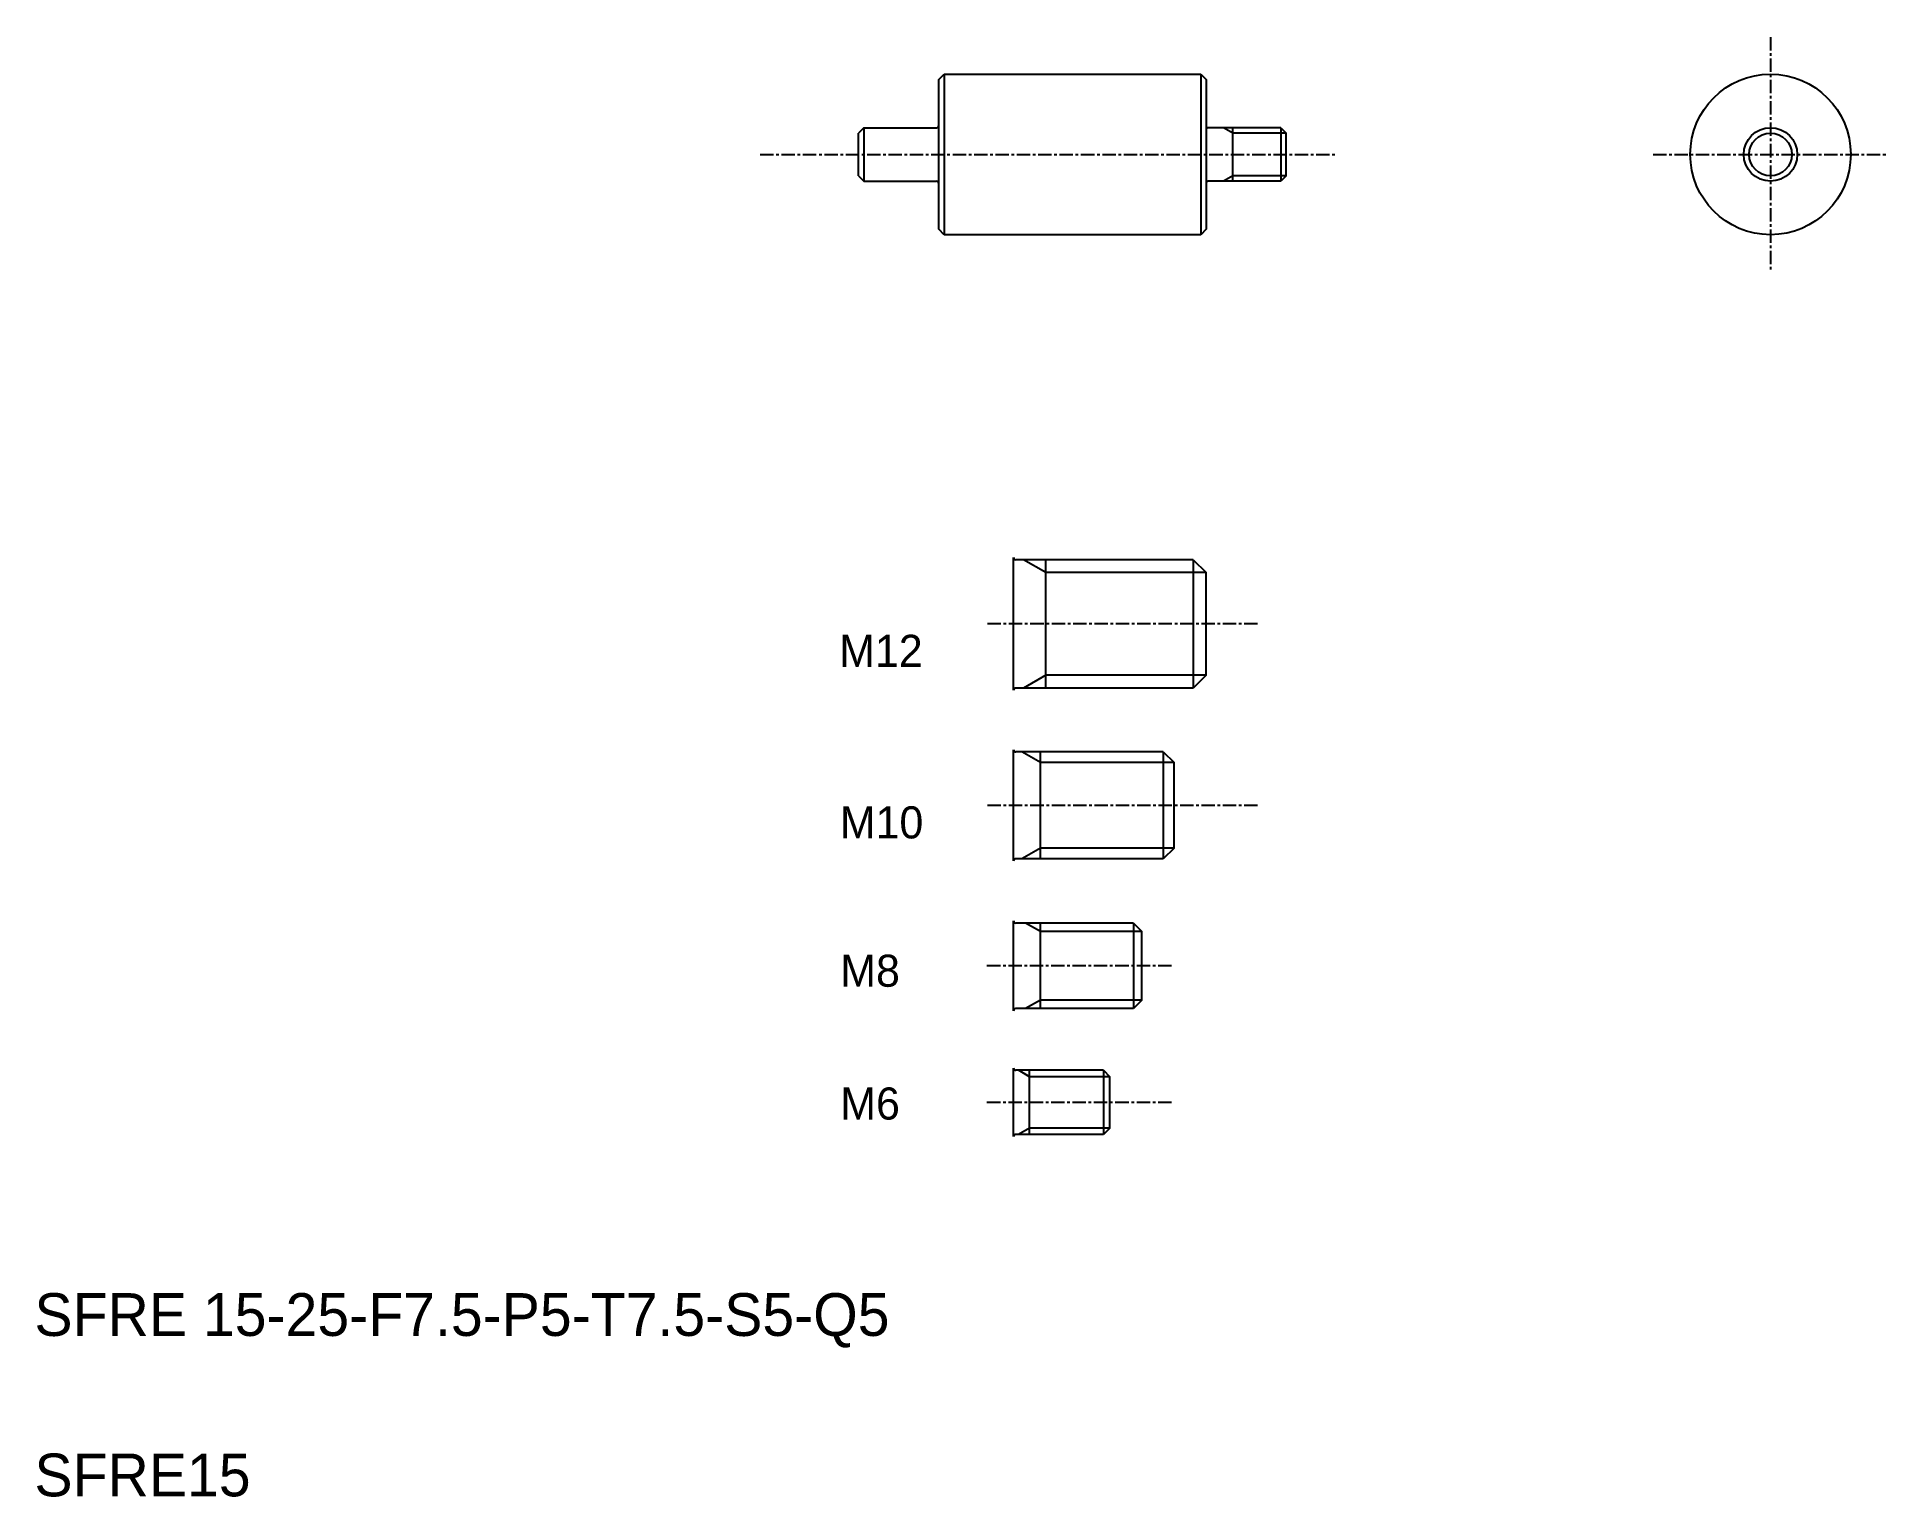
# Model space of a CAD drawing. Extents: x 72 to 245, y 74 to 211.
import ezdxf

# ---------------------------------------------------------------- set-up
doc = ezdxf.new("R2010")
doc.units = 0
doc.linetypes.add('CENTER', pattern=[2, 1.25, -0.25, 0.25, -0.25])
doc.layers.get('0').update_dxf_attribs({"linetype": 'CONTINUOUS'})
doc.layers.add('CENTER', color=1, linetype='CENTER')

msp = doc.modelspace()

# ---------------------------------------------------------------- linework, layer by layer
for p, q in [((156.16, 206.78), (156.66, 207.28)), ((156.16, 192.78), (156.16, 206.78)), ((156.66, 207.28), (156.66, 192.28)), ((156.66, 207.28), (180.66, 207.28)), ((180.66, 207.28), (180.66, 192.28)), ((180.66, 207.28), (181.16, 206.78)), ((181.16, 206.78), (181.16, 192.78)), ((156.66, 203.53), (156.66, 203.53)), ((149.16, 202.28), (148.66, 201.78)), ((148.66, 197.78), (148.66, 201.78)), ((183.66, 197.28), (183.66, 202.28)), ((188.16, 202.28), (188.66, 201.78)), ((188.66, 197.78), (188.66, 201.78)), ((156.66, 199.78), (156.66, 199.78)), ((148.66, 197.78), (149.16, 197.28)), ((188.66, 197.78), (188.16, 197.28)), ((156.66, 192.28), (156.16, 192.78)), ((180.66, 192.28), (156.66, 192.28)), ((181.16, 192.78), (180.66, 192.28)), ((166.16, 149.88), (166.16, 161.88)), ((179.96, 161.88), (181.16, 160.68)), ((181.16, 151.08), (181.16, 160.68)), ((181.16, 151.08), (179.96, 149.88)), ((165.66, 133.92), (165.66, 143.92)), ((177.16, 143.92), (178.16, 142.92)), ((178.16, 134.92), (178.16, 142.92)), ((178.16, 134.92), (177.16, 133.92)), ((165.66, 119.92), (165.66, 127.92)), ((174.36, 127.92), (175.16, 127.12)), ((175.16, 120.72), (175.16, 127.12)), ((175.16, 120.72), (174.36, 119.92)), ((164.66, 108.15), (164.66, 114.15)), ((171.56, 114.15), (172.16, 113.55)), ((172.16, 108.75), (172.16, 113.55)), ((172.16, 108.75), (171.56, 108.15))]:
    msp.add_line(p, q)
at = {"linetype": 'CONTINUOUS'}
for p, q in [((149.16, 202.28), (155.96, 202.28)), ((188.16, 202.28), (181.36, 202.28)), ((149.16, 197.28), (155.96, 197.28)), ((188.16, 197.28), (181.36, 197.28)), ((163.16, 149.68), (163.16, 162.08)), ((163.16, 133.72), (163.16, 144.12)), ((163.16, 119.72), (163.16, 128.12)), ((163.16, 119.72), (163.16, 128.12)), ((163.16, 107.95), (163.16, 114.35)), ((163.16, 110.09), (163.16, 114.35))]:
    msp.add_line(p, q, dxfattribs=at)
at = {"color": 7}
for p, q in [((149.16, 202.28), (149.16, 197.28)), ((188.16, 202.28), (188.16, 197.28))]:
    msp.add_line(p, q, dxfattribs=at)
at = {"color": 3}
for p, q in [((183.66, 201.78), (182.79, 202.28)), ((183.66, 197.78), (182.79, 197.28))]:
    msp.add_line(p, q, dxfattribs=at)
at = {"color": 3, "linetype": 'CONTINUOUS'}
for p, q in [((188.66, 201.78), (183.66, 201.78)), ((188.66, 197.78), (183.66, 197.78)), ((166.16, 160.68), (164.08, 161.88)), ((181.16, 160.68), (166.16, 160.68)), ((166.16, 151.08), (164.08, 149.88)), ((181.16, 151.08), (166.16, 151.08)), ((165.66, 142.92), (163.93, 143.92)), ((178.16, 142.92), (165.66, 142.92)), ((165.66, 134.92), (163.93, 133.92)), ((178.16, 134.92), (165.66, 134.92)), ((165.66, 127.12), (164.27, 127.92)), ((175.16, 127.12), (165.66, 127.12)), ((165.66, 120.72), (164.27, 119.92)), ((175.16, 120.72), (165.66, 120.72)), ((164.66, 113.55), (163.62, 114.15)), ((172.16, 113.55), (164.66, 113.55)), ((164.66, 108.75), (163.62, 108.15)), ((172.16, 108.75), (164.66, 108.75))]:
    msp.add_line(p, q, dxfattribs=at)
at = {"color": 7, "linetype": 'CONTINUOUS'}
for p, q in [((179.96, 161.88), (163.36, 161.88)), ((179.96, 161.88), (179.96, 149.88)), ((179.96, 149.88), (163.36, 149.88)), ((177.16, 143.92), (163.36, 143.92)), ((177.16, 143.92), (177.16, 133.92)), ((177.16, 133.92), (163.36, 133.92)), ((174.36, 127.92), (163.36, 127.92)), ((174.36, 127.92), (174.36, 119.92)), ((174.36, 119.92), (163.36, 119.92)), ((171.56, 114.15), (163.36, 114.15)), ((171.56, 114.15), (171.56, 108.15)), ((171.56, 108.15), (163.36, 108.15))]:
    msp.add_line(p, q, dxfattribs=at)
at = {"color": 2, "linetype": 'CONTINUOUS'}
msp.add_line((164.66, 113.55), (164.14, 113.85), dxfattribs=at)
msp.add_circle((233.94, 199.78), 7.5)
at = {"color": 7, "linetype": 'CONTINUOUS'}
msp.add_circle((233.94, 199.78), 2.5, dxfattribs=at)
at = {"color": 3, "linetype": 'CONTINUOUS'}
msp.add_circle((233.94, 199.78), 2, dxfattribs=at)
for centre, start, end in [((155.96, 202.48), 270, 0), ((181.36, 202.48), 180, 270), ((155.96, 197.08), 0, 90), ((181.36, 197.08), 90, 180)]:
    msp.add_arc(centre, 0.2, start, end)
at = {"linetype": 'CONTINUOUS'}
for centre, start, end in [((163.36, 162.08), 180, 270), ((163.36, 149.68), 90, 180), ((163.36, 144.12), 180, 270), ((163.36, 133.72), 90, 180), ((163.36, 128.12), 180, 270), ((163.36, 119.72), 90, 180), ((163.36, 114.35), 180, 270), ((163.36, 107.95), 90, 180)]:
    msp.add_arc(centre, 0.2, start, end, dxfattribs=at)
at = {"layer": 'CENTER', "color": 1, "linetype": 'CENTER'}
for p, q in [((233.94, 210.76), (233.94, 188.79)), ((139.46, 199.78), (193.19, 199.78)), ((222.96, 199.78), (244.93, 199.78)), ((185.97, 155.88), (160.63, 155.88)), ((185.97, 138.92), (160.63, 138.92)), ((177.92, 123.92), (160.63, 123.92)), ((177.92, 111.15), (160.63, 111.15))]:
    msp.add_line(p, q, dxfattribs=at)

# ---------------------------------------------------------------- texts
at = {"color": 7}
for s, p in [('M12', (146.85, 151.87)), ('M10', (146.91, 135.83)), ('M8', (146.95, 121.96)), ('M6', (146.95, 109.54))]:
    msp.add_text(s, height=3, dxfattribs=at).set_placement(p)
for s, p in [('SFRE 15-25-F7.5-P5-T7.5-S5-Q5', (71.59, 89.31)), ('SFRE15', (71.59, 74.31))]:
    msp.add_text(s, height=4).set_placement(p)

doc.saveas('drawing.dxf')
